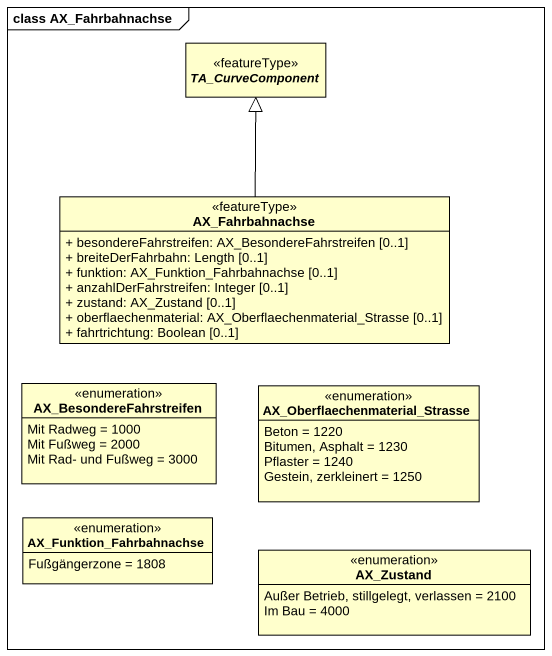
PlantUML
@startuml
mainframe class AX_Fahrbahnachse
hide circle
hide empty members
skinparam classAttributeIconSize 0
abstract class TA_CurveComponent <<featureType>>
class AX_Fahrbahnachse <<featureType>> {
  + besondereFahrstreifen: AX_BesondereFahrstreifen [0..1]
  + breiteDerFahrbahn: Length [0..1]
  + funktion: AX_Funktion_Fahrbahnachse [0..1]
  + anzahlDerFahrstreifen: Integer [0..1]
  + zustand: AX_Zustand [0..1]
  + oberflaechenmaterial: AX_Oberflaechenmaterial_Strasse [0..1]
  + fahrtrichtung: Boolean [0..1]
}
enum AX_BesondereFahrstreifen {
  Mit Radweg = 1000
  Mit Fußweg = 2000
  Mit Rad- und Fußweg = 3000
}
enum "AX_Oberflaechenmaterial_Strasse" as AX_Oberflaechenmaterial {
  Beton = 1220
  Bitumen, Asphalt = 1230
  Pflaster = 1240
  Gestein, zerkleinert = 1250
}
enum AX_Funktion_Fahrbahnachse {
  Fußgängerzone = 1808
}
enum AX_Zustand {
  Außer Betrieb, stillgelegt, verlassen = 2100
  Im Bau = 4000
}
AX_Fahrbahnachse -up-|> TA_CurveComponent
@enduml
